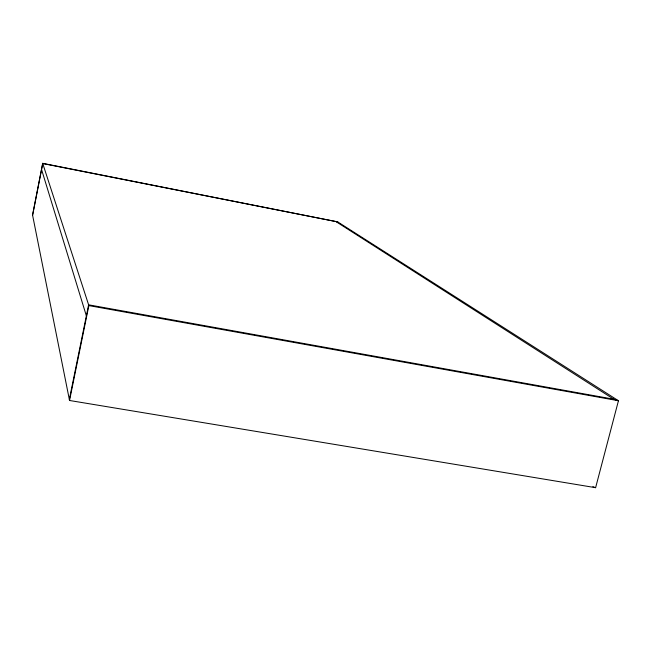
<?xml version="1.0" encoding="UTF-8"?>
<svg xmlns="http://www.w3.org/2000/svg" width="651" height="651" viewBox="0 0 651 651"><rect width="100%" height="100%" fill="white"/><g stroke="black" fill="none" stroke-linecap="round" stroke-linejoin="round"><path stroke-width="0.98" d="M42.673 163.32L32.55 215.017L69.535 400.487L595.616 487.68L618.45 400.731L337.731 221.901L42.673 163.32L88.861 305.596L69.535 400.487M32.607 215.31L42.746 163.547L337.731 221.901M69.332 399.486L88.609 304.823L613.763 399.218L618.45 400.731L88.861 305.596M592.858 486.679L595.616 487.68M336.323 221.82L613.763 399.218M41.566 169.545L86.363 315.841"/></g></svg>
